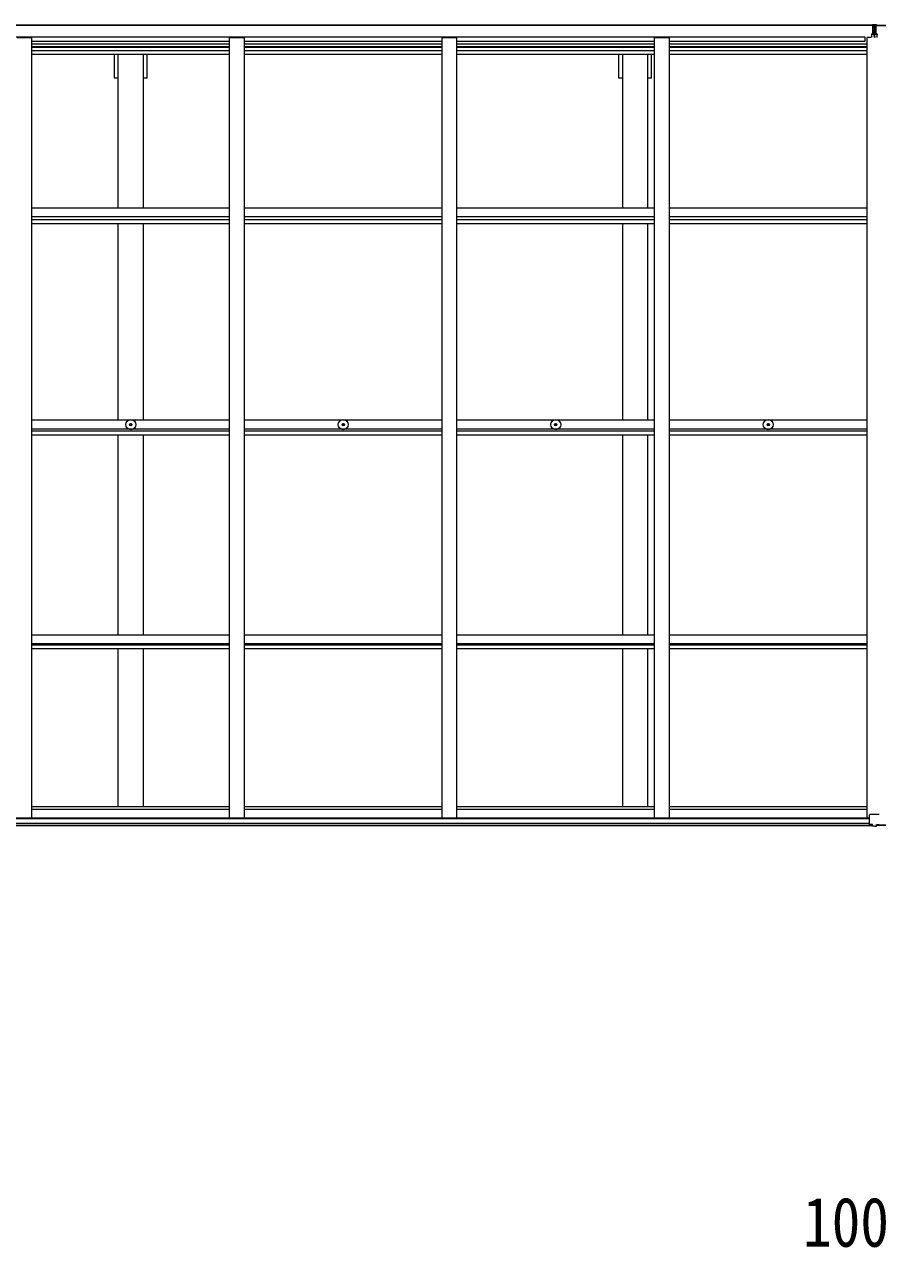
# Model space of a CAD drawing. Units: millimetres at full size, sheet at 1:35; details may follow other scales. Extents: x -9783 to 9892, y -6828 to 6752.
# Drawn here: x -473 to 2401, y 120 to 4242 of the extents above; entities that cross this region are included whole.
import ezdxf
from ezdxf.enums import TextEntityAlignment as Align

# ---------------------------------------------------------------- set-up
doc = ezdxf.new("R2010")
doc.units = ezdxf.units.MM
doc.header["$LTSCALE"] = 35
for name, color, linetype, lineweight in [('0-1_本体', 4, 'Continuous', 9), ('0-2_部品', 7, 'Continuous', 9), ('0-3_ELV2', 7, 'Continuous', 9), ('0-A_寸法', 6, 'Continuous', 9)]:
    doc.layers.add(name, color=color, linetype=linetype, lineweight=lineweight)
doc.styles.add('ＭＳ ゴシック', font='')
doc.styles.get('ＭＳ ゴシック').set_extended_font_data('MS Gothic')

msp = doc.modelspace()

# ---------------------------------------------------------------- linework, layer by layer
at = {"layer": '0-1_本体'}
for p, q in [((2389.72, 4240.24), (-2619.28, 4240.24)), ((2389.72, 4238.18), (-2619.28, 4238.18)), ((2392.71, 4238.18), (7401.72, 4238.18)), ((2392.72, 4240.24), (7401.72, 4240.24)), ((-2588.28, 4199.97), (2358.72, 4199.97)), ((-497.78, 4197.95), (-447.78, 4197.95)), ((-447.78, 1568.02), (-447.78, 4197.95)), ((218.22, 4184.9), (-447.78, 4184.9)), ((218.22, 4175.53), (-447.78, 4175.53)), ((-447.78, 4168.46), (218.22, 4168.46)), ((218.22, 4164.68), (-447.78, 4164.68)), ((218.22, 4197.95), (268.22, 4197.95)), ((218.22, 1568.02), (218.22, 4197.95)), ((268.22, 1568.02), (268.22, 4197.95)), ((934.22, 4184.9), (268.22, 4184.9)), ((934.22, 4175.53), (268.22, 4175.53)), ((268.22, 4168.46), (934.22, 4168.46)), ((934.22, 4164.68), (268.22, 4164.68)), ((934.22, 4197.95), (984.22, 4197.95)), ((934.22, 1568.02), (934.22, 4197.95)), ((984.22, 1568.02), (984.22, 4197.95)), ((1650.22, 4184.9), (984.22, 4184.9)), ((1650.22, 4175.53), (984.22, 4175.53)), ((984.22, 4168.46), (1650.22, 4168.46)), ((1650.22, 4164.68), (984.22, 4164.68)), ((1650.22, 4197.95), (1700.22, 4197.95)), ((1650.22, 1568.02), (1650.22, 4197.95)), ((1700.22, 1568.02), (1700.22, 4197.95)), ((2358.72, 4184.9), (1700.22, 4184.9)), ((2366.22, 4175.53), (1700.22, 4175.53)), ((1700.22, 4168.46), (2366.22, 4168.46)), ((2366.22, 4164.68), (1700.22, 4164.68)), ((2358.72, 4199.97), (2358.72, 4184.9)), ((2366.22, 1568.02), (2366.22, 4197.95)), ((2379.22, 4197.95), (2366.22, 4197.95)), ((218.22, 4153.33), (-447.78, 4153.33)), ((218.22, 4140.51), (-447.78, 4140.51)), ((-157.28, 3622.94), (-157.28, 4140.51)), ((-72.28, 3622.94), (-72.28, 4140.51)), ((-59.78, 4061.74), (-59.78, 4140.51)), ((934.22, 4153.33), (268.22, 4153.33)), ((934.22, 4140.51), (268.22, 4140.51)), ((1650.22, 4153.33), (984.22, 4153.33)), ((1650.22, 4140.51), (984.22, 4140.51)), ((1542.72, 3622.94), (1542.72, 4140.51)), ((1627.72, 3622.94), (1627.72, 4140.51)), ((1640.22, 4061.74), (1640.22, 4140.51)), ((2366.22, 4153.33), (1700.22, 4153.33)), ((2366.22, 4140.51), (1700.22, 4140.51)), ((-59.78, 4061.74), (-72.28, 4061.74)), ((1640.22, 4061.74), (1627.72, 4061.74)), ((218.22, 3622.64), (-447.78, 3622.64)), ((218.22, 3593.68), (-447.78, 3593.68)), ((934.22, 3622.64), (268.22, 3622.64)), ((934.22, 3593.68), (268.22, 3593.68)), ((1650.22, 3622.64), (984.22, 3622.64)), ((1650.22, 3593.68), (984.22, 3593.68)), ((2366.22, 3622.64), (1700.22, 3622.64)), ((2366.22, 3593.68), (1700.22, 3593.68)), ((218.22, 3583.57), (-447.78, 3583.57)), ((218.22, 3570.71), (-447.78, 3570.71)), ((-157.28, 2908.16), (-157.28, 3570.98)), ((-72.28, 2908.16), (-72.28, 3570.98)), ((934.22, 3583.57), (268.22, 3583.57)), ((934.22, 3570.71), (268.22, 3570.71)), ((1650.22, 3583.57), (984.22, 3583.57)), ((1650.22, 3570.71), (984.22, 3570.71)), ((1542.72, 2908.16), (1542.72, 3570.98)), ((1627.72, 2908.16), (1627.72, 3570.98)), ((2366.22, 3583.57), (1700.22, 3583.57)), ((2366.22, 3570.71), (1700.22, 3570.71)), ((218.22, 2908.23), (-447.78, 2908.23)), ((934.22, 2908.23), (268.22, 2908.23)), ((1650.22, 2908.23), (984.22, 2908.23)), ((2366.22, 2908.23), (1700.22, 2908.23)), ((218.22, 2878.8), (-447.78, 2878.8)), ((218.22, 2871.59), (-447.78, 2871.59)), ((218.22, 2858.62), (-447.78, 2858.62)), ((-157.28, 2184.25), (-157.28, 2858.61)), ((-72.28, 2184.25), (-72.28, 2858.61)), ((934.22, 2878.8), (268.22, 2878.8)), ((934.22, 2871.59), (268.22, 2871.59)), ((934.22, 2858.62), (268.22, 2858.62)), ((1650.22, 2878.8), (984.22, 2878.8)), ((1650.22, 2871.59), (984.22, 2871.59)), ((1650.22, 2858.62), (984.22, 2858.62)), ((1542.72, 2184.25), (1542.72, 2858.61)), ((1627.72, 2184.25), (1627.72, 2858.61)), ((2366.22, 2878.8), (1700.22, 2878.8)), ((2366.22, 2871.59), (1700.22, 2871.59)), ((2366.22, 2858.62), (1700.22, 2858.62)), ((218.22, 2184.3), (-447.78, 2184.3)), ((218.22, 2154.51), (-447.78, 2154.51)), ((218.22, 2150.54), (-447.78, 2150.54)), ((934.22, 2184.3), (268.22, 2184.3)), ((934.22, 2154.51), (268.22, 2154.51)), ((934.22, 2150.54), (268.22, 2150.54)), ((1650.22, 2184.3), (984.22, 2184.3)), ((1650.22, 2154.51), (984.22, 2154.51)), ((1650.22, 2150.54), (984.22, 2150.54)), ((2366.22, 2184.3), (1700.22, 2184.3)), ((2366.22, 2154.51), (1700.22, 2154.51)), ((2366.22, 2150.54), (1700.22, 2150.54)), ((218.22, 2137.51), (-447.78, 2137.51)), ((-157.28, 1605.26), (-157.28, 2137.18)), ((-72.28, 1605.26), (-72.28, 2137.18)), ((934.22, 2137.51), (268.22, 2137.51)), ((1650.22, 2137.51), (984.22, 2137.51)), ((1542.72, 1605.26), (1542.72, 2137.18)), ((1627.72, 1605.26), (1627.72, 2137.18)), ((2366.22, 2137.51), (1700.22, 2137.51)), ((-2604.82, 1568.02), (2375.25, 1568.02)), ((217.63, 1596.13), (-448.37, 1596.13)), ((217.9, 1605.26), (-448.1, 1605.26)), ((933.63, 1596.13), (267.63, 1596.13)), ((933.9, 1605.26), (267.9, 1605.26)), ((1649.63, 1596.13), (983.63, 1596.13)), ((1649.9, 1605.26), (983.9, 1605.26)), ((2365.63, 1596.13), (1699.63, 1596.13)), ((2365.9, 1605.26), (1699.9, 1605.26)), ((-2614.28, 1543.52), (2384.72, 1543.52)), ((-2614.28, 1542.58), (2384.72, 1542.58)), ((-2604.28, 1565.67), (2374.72, 1565.67)), ((-2604.28, 1550.01), (2374.72, 1550.01)), ((7396.72, 1543.52), (2397.72, 1543.52)), ((7396.72, 1542.58), (2397.72, 1542.58))]:
    msp.add_line(p, q, dxfattribs=at)
for points in [[(-157.28, 4061.74), (-169.78, 4061.74), (-169.78, 4140.51)], [(1542.72, 4061.74), (1530.22, 4061.74), (1530.22, 4140.51)]]:
    msp.add_lwpolyline(points, dxfattribs=at)
at = {"layer": '0-2_部品'}
for p, q in [((-117.03, 2894.02), (-115.92, 2894.04)), ((-117.03, 2893.02), (-115.92, 2893)), ((-115.92, 2894.04), (-115.4, 2894.14)), ((-115.92, 2893), (-115.4, 2892.9)), ((-115.3, 2894.66), (-115.4, 2894.14)), ((-115.3, 2892.38), (-115.4, 2892.9)), ((-115.28, 2895.77), (-115.3, 2894.66)), ((-115.28, 2891.28), (-115.3, 2892.38)), ((-114.28, 2895.77), (-114.26, 2894.66)), ((-114.28, 2891.28), (-114.26, 2892.38)), ((-114.26, 2894.66), (-114.16, 2894.14)), ((-114.26, 2892.38), (-114.16, 2892.9)), ((-113.65, 2894.04), (-114.16, 2894.14)), ((-113.65, 2893), (-114.16, 2892.9)), ((-112.54, 2894.02), (-113.65, 2894.04)), ((-112.54, 2893.02), (-113.65, 2893)), ((598.97, 2894.02), (600.08, 2894.04)), ((598.97, 2893.02), (600.08, 2893)), ((600.08, 2894.04), (600.6, 2894.14)), ((600.08, 2893), (600.6, 2892.9)), ((600.7, 2894.66), (600.6, 2894.14)), ((600.7, 2892.38), (600.6, 2892.9)), ((600.72, 2895.77), (600.7, 2894.66)), ((600.72, 2891.28), (600.7, 2892.38)), ((601.72, 2895.77), (601.74, 2894.66)), ((601.72, 2891.28), (601.74, 2892.38)), ((601.74, 2894.66), (601.84, 2894.14)), ((601.74, 2892.38), (601.84, 2892.9)), ((602.35, 2894.04), (601.84, 2894.14)), ((602.35, 2893), (601.84, 2892.9)), ((603.46, 2894.02), (602.35, 2894.04)), ((603.46, 2893.02), (602.35, 2893)), ((1314.97, 2894.02), (1316.08, 2894.04)), ((1314.97, 2893.02), (1316.08, 2893)), ((1316.08, 2894.04), (1316.6, 2894.14)), ((1316.08, 2893), (1316.6, 2892.9)), ((1316.7, 2894.66), (1316.6, 2894.14)), ((1316.7, 2892.38), (1316.6, 2892.9)), ((1316.72, 2895.77), (1316.7, 2894.66)), ((1316.72, 2891.28), (1316.7, 2892.38)), ((1317.72, 2895.77), (1317.74, 2894.66)), ((1317.72, 2891.28), (1317.74, 2892.38)), ((1317.74, 2894.66), (1317.84, 2894.14)), ((1317.74, 2892.38), (1317.84, 2892.9)), ((1318.35, 2894.04), (1317.84, 2894.14)), ((1318.35, 2893), (1317.84, 2892.9)), ((1319.46, 2894.02), (1318.35, 2894.04)), ((1319.46, 2893.02), (1318.35, 2893)), ((2030.97, 2894.02), (2032.08, 2894.04)), ((2030.97, 2893.02), (2032.08, 2893)), ((2032.08, 2894.04), (2032.6, 2894.14)), ((2032.08, 2893), (2032.6, 2892.9)), ((2032.7, 2894.66), (2032.6, 2894.14)), ((2032.7, 2892.38), (2032.6, 2892.9)), ((2032.72, 2895.77), (2032.7, 2894.66)), ((2032.72, 2891.28), (2032.7, 2892.38)), ((2033.72, 2895.77), (2033.74, 2894.66)), ((2033.72, 2891.28), (2033.74, 2892.38)), ((2033.74, 2894.66), (2033.84, 2894.14)), ((2033.74, 2892.38), (2033.84, 2892.9)), ((2034.35, 2894.04), (2033.84, 2894.14)), ((2034.35, 2893), (2033.84, 2892.9)), ((2035.46, 2894.02), (2034.35, 2894.04)), ((2035.46, 2893.02), (2034.35, 2893))]:
    msp.add_line(p, q, dxfattribs=at)
for centre, radius in [((-114.78, 2893.52), 17), ((-114.78, 2893.52), 4), ((601.22, 2893.52), 17), ((601.22, 2893.52), 4), ((1317.22, 2893.52), 17), ((1317.22, 2893.52), 4), ((2033.22, 2893.52), 17), ((2033.22, 2893.52), 4)]:
    msp.add_circle(centre, radius, dxfattribs=at)
for centre, start, end in [((-114.78, 2893.52), 167.44414, 192.55586), ((-114.78, 2893.52), 77.44414, 102.55586), ((-114.78, 2893.52), 257.44414, 282.55586), ((-114.78, 2893.52), 347.44414, 12.55586), ((601.22, 2893.52), 167.44414, 192.55586), ((601.22, 2893.52), 77.44414, 102.55586), ((601.22, 2893.52), 257.44414, 282.55586), ((601.22, 2893.52), 347.44414, 12.55586), ((1317.22, 2893.52), 167.44414, 192.55586), ((1317.22, 2893.52), 77.44414, 102.55586), ((1317.22, 2893.52), 257.44414, 282.55586), ((1317.22, 2893.52), 347.44414, 12.55586), ((2033.22, 2893.52), 167.44414, 192.55586), ((2033.22, 2893.52), 77.44414, 102.55586), ((2033.22, 2893.52), 257.44414, 282.55586), ((2033.22, 2893.52), 347.44414, 12.55586)]:
    msp.add_arc(centre, 2.3, start, end, dxfattribs=at)
at = {"layer": '0-3_ELV2'}
for p, q in [((2382.72, 4210.71), (2389.72, 4210.77)), ((2382.72, 4209.33), (2389.72, 4209.27)), ((2382.72, 4197.95), (2382.72, 4208.83)), ((2384.72, 4241.77), (2389.56, 4242.07)), ((2384.72, 4238.77), (2384.72, 4241.77)), ((2389.72, 4239.08), (2384.72, 4238.77)), ((2384.72, 4237.27), (2384.72, 4238.77)), ((2385.72, 4236.27), (2389.72, 4236.27)), ((2385.72, 4234.44), (2385.72, 4236.27)), ((2385.72, 4234.44), (2389.72, 4234.37)), ((2385.72, 4230.84), (2385.72, 4234.44)), ((2385.72, 4230.84), (2389.72, 4230.77)), ((2385.72, 4222.61), (2385.72, 4230.84)), ((2385.72, 4222.61), (2389.72, 4222.57)), ((2385.72, 4210.74), (2385.72, 4222.61)), ((2389.56, 4242.07), (2391.22, 4242.17)), ((2391.22, 4239.16), (2389.72, 4239.07)), ((2389.72, 4236.27), (2389.72, 4239.07)), ((2389.72, 4236.27), (2389.72, 4225.56)), ((2389.72, 4225.56), (2392.72, 4225.56)), ((2389.72, 4218.48), (2389.72, 4225.56)), ((2389.72, 4218.48), (2392.72, 4218.48)), ((2389.72, 4208.84), (2389.72, 4218.48)), ((2389.72, 4208.84), (2392.72, 4208.84)), ((2389.72, 4201.77), (2389.72, 4208.84)), ((2391.22, 4242.17), (2391.22, 4239.16)), ((2397.72, 4238.77), (2391.22, 4239.16)), ((2392.72, 4236.27), (2396.72, 4236.27)), ((2392.72, 4236.27), (2392.72, 4225.56)), ((2392.72, 4234.37), (2396.72, 4234.37)), ((2392.72, 4218.48), (2392.72, 4225.56)), ((2392.72, 4208.84), (2392.72, 4218.48)), ((2399.72, 4210.21), (2392.72, 4210.27)), ((2392.72, 4201.77), (2392.72, 4208.84)), ((2396.72, 4234.37), (2396.72, 4236.27)), ((2396.72, 4210.74), (2396.72, 4222.57)), ((2397.72, 4237.27), (2397.72, 4238.77)), ((2399.72, 4209.33), (2399.72, 4210.21)), ((2399.72, 4197.95), (2399.72, 4208.83)), ((2389.72, 4201.77), (2392.72, 4201.77)), ((2389.72, 4201.77), (2389.72, 4197.95)), ((2392.72, 4201.77), (2392.72, 4197.95)), ((2374.72, 1546.55), (2374.72, 1578.87)), ((2406.72, 1579.87), (2375.72, 1579.87)), ((2374.72, 1546.55), (2374.72, 1546.51)), ((2384.72, 1545.78), (2375.72, 1545.83)), ((2397.72, 1545.78), (2406.72, 1545.83))]:
    msp.add_line(p, q, dxfattribs=at)
for points in [[(2389.72, 4210.27), (2382.72, 4210.21), (2382.72, 4210.71)], [(2389.72, 4208.77), (2382.72, 4208.83), (2382.72, 4209.33), (2382.72, 4210.21)], [(2391.22, 4242.17), (2397.72, 4241.77), (2397.72, 4238.77)], [(2392.72, 4230.77), (2396.72, 4230.77), (2396.72, 4234.37)], [(2392.72, 4222.57), (2396.72, 4222.57), (2396.72, 4230.77)], [(2392.72, 4210.77), (2399.72, 4210.71), (2399.72, 4210.21)], [(2392.72, 4209.27), (2399.72, 4209.33), (2399.72, 4208.83), (2392.72, 4208.77)], [(2391.22, 1540.35), (2384.72, 1540.75), (2384.72, 1545.78)], [(2391.22, 1540.35), (2397.72, 1540.75), (2397.72, 1545.78)]]:
    msp.add_lwpolyline(points, dxfattribs=at)
for centre, start, end in [((2385.72, 4237.27), 180, 270), ((2396.72, 4237.27), 270, 0), ((2375.72, 1578.87), 90, 180)]:
    msp.add_arc(centre, 1, start, end, dxfattribs=at)
for centre, major_axis, ratio, start_param, end_param in [((2389.74, 4239.07), (0.18, -2.99), 0.008711, 3.1415927, 4.7113235), ((2217.85, 4228.56), (171.87, 10.52), 0.017422, 6.2821194, 6.2831848), ((2375.72, 1546.54), (1, -0.012), 0.707053, 3.2044821, 4.7211143)]:
    msp.add_ellipse(centre, major_axis=major_axis, ratio=ratio, start_param=start_param, end_param=end_param, dxfattribs=at)

# ---------------------------------------------------------------- texts
at = {"layer": '0-A_寸法', "color": 7, "style": 'ＭＳ ゴシック', "width": 0.85}
msp.add_text('10064', height=166.8, dxfattribs=at).set_placement((2150.59, 73.01), align=Align.BOTTOM_LEFT)

doc.saveas('drawing.dxf')
